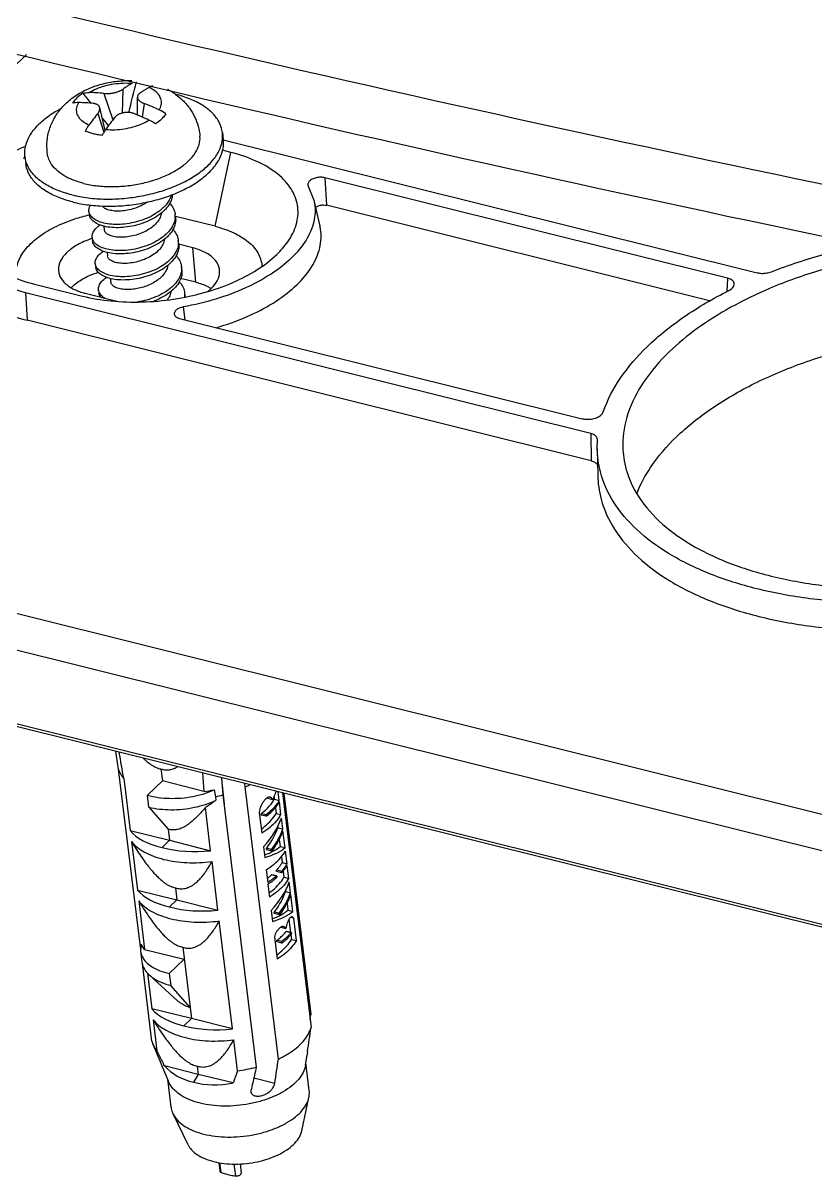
# Model space of a CAD drawing. Header units: millimetres. Extents: x 3559 to 4719, y 1270 to 1649.
# Drawn here: x 4418.55 to 4442.26, y 1278.64 to 1313.13 of the extents above; entities that cross this region are included whole.
import ezdxf

# ---------------------------------------------------------------- set-up
doc = ezdxf.new("R2010")
doc.units = ezdxf.units.MM
doc.layers.get('0').update_dxf_attribs({"linetype": 'CONTINUOUS'})

# ---------------------------------------------------------------- blocks, each defined once
blk = doc.blocks.new('*U86')
at = {"color": 7, "linetype": 'Continuous'}
for p, q in [((-34.067, 34.432), (-18.65, 49.345)), ((-15.933, 47.979), (-15.611, 47.049)), ((-15.265, 48.122), (-15.286, 47.286)), ((-14.738, 47.215), (-14.747, 47.849)), ((-14.514, 47.625), (-14.577, 47.147)), ((-16.14, 47.275), (-15.927, 46.609)), ((-15.882, 46.677), (-16.075, 47.477)), ((-13.741, 47.259), (-13.81, 47.177)), ((-13.741, 47.259), (-13.805, 47.172)), ((-11.755, 46.601), (-11.725, 46.35)), ((-11.725, 46.35), (7.064, 41.666)), ((-12.013, 43.3), (-11.454, 45.899)), ((-11.454, 45.899), (-11.758, 45.975)), ((-18.704, 45.753), (-18.673, 45.502)), ((-8.747, 44.75), (-8.733, 44.714)), ((-8.733, 44.714), (-8.533, 44.216)), ((6.018, 41.477), (-8.149, 45.009)), ((-8.149, 45.009), (-8.087, 44.04)), ((-8.533, 44.217), (-8.326, 43.311)), ((5.434, 40.669), (-8.087, 44.04)), ((-16.453, 43.821), (-16.439, 43.706)), ((-13.405, 43.61), (-13.419, 43.725)), ((-12.013, 43.3), (-13.41, 43.649)), ((-15.927, 43.308), (-15.911, 43.179)), ((-16.341, 42.901), (-16.327, 42.786)), ((-13.293, 42.689), (-13.307, 42.804)), ((-12.797, 42.542), (-13.298, 42.667)), ((-15.815, 42.386), (-15.799, 42.259)), ((-12.692, 41.334), (-12.797, 42.542)), ((-16.229, 41.981), (-16.215, 41.866)), ((-13.18, 41.769), (-13.194, 41.884)), ((-15.702, 41.464), (-15.687, 41.338)), ((-12.692, 41.334), (-13.225, 41.466)), ((6.018, 41.477), (5.99, 40.997)), ((-18.372, 41.267), (-16.679, 40.845)), ((-16.116, 41.06), (-16.102, 40.945)), ((1.208, 36.002), (-18.687, 40.962)), ((-18.687, 40.962), (-18.625, 39.993)), ((-16.58, 40.943), (-15.474, 40.667)), ((-13.068, 40.849), (-13.082, 40.964)), ((-13.064, 40.01), (-13.125, 40.466)), ((1.223, 35.044), (-18.625, 39.993)), ((-13.265, 40.06), (0.901, 36.528)), ((1.208, 36.002), (1.223, 35.044)), ((1.435, 35.468), (1.443, 35.782)), ((1.443, 35.782), (1.443, 35.795)), ((1.435, 35.471), (1.451, 34.541)), ((35.284, 16.13), (-33.29, 33.226)), ((-34.335, 32.215), (34.239, 15.119)), ((-33.799, 29.486), (34.531, 12.45)), ((34.614, 12.322), (-33.716, 29.357)), ((-15.481, 24.661), (-15.505, 24.817)), ((-15.407, 24.197), (-15.481, 24.661)), ((-14.632, 17.845), (-15.407, 24.197)), ((-13.92, 24.198), (-13.869, 23.779)), ((-12.457, 24.057), (-12.41, 23.408)), ((-15.228, 23.862), (-15.004, 22.027)), ((-13.869, 23.779), (-14.391, 23.274)), ((-12.41, 23.408), (-13.869, 23.779)), ((-11.788, 23.89), (-11.737, 23.282)), ((-11.765, 23.615), (-11.731, 23.282)), ((-10.954, 23.564), (-10.965, 23.685)), ((-9.785, 13.984), (-10.954, 23.564)), ((-14.34, 22.856), (-14.391, 23.274)), ((-12.047, 23.462), (-11.998, 23.221)), ((-11.998, 23.221), (-11.982, 23.095)), ((-11.737, 23.282), (-10.567, 13.702)), ((-11.731, 23.282), (-11.698, 22.969)), ((-9.981, 23.112), (-10.151, 23.154)), ((-9.939, 23.215), (-9.929, 23.135)), ((-9.929, 23.135), (-9.755, 23.092)), ((-9.755, 23.092), (-9.792, 23.392)), ((-9.644, 23.356), (-8.636, 15.096)), ((-8.634, 15.572), (-9.582, 23.34)), ((-14.34, 22.856), (-13.661, 22.075)), ((-12.169, 21.32), (-12.354, 22.841)), ((-9.893, 22.836), (-9.868, 22.636)), ((-9.694, 22.592), (-9.748, 23.036)), ((-10.45, 22.568), (-10.373, 21.935)), ((-10.215, 22.534), (-10.386, 22.576)), ((-10.379, 22.636), (-10.209, 22.593)), ((-9.868, 22.636), (-9.694, 22.592)), ((-9.632, 22.086), (-9.678, 22.465)), ((-15.004, 22.027), (-13.614, 21.688)), ((-13.661, 22.075), (-13.614, 21.688)), ((-9.811, 22.167), (-9.806, 22.129)), ((-9.806, 22.129), (-9.632, 22.086)), ((-9.552, 21.429), (-9.624, 22.018)), ((-14.957, 21.645), (-14.748, 19.935)), ((-13.875, 21.435), (-13.614, 21.688)), ((-13.614, 21.688), (-12.169, 21.32)), ((-9.756, 21.718), (-9.726, 21.472)), ((-10.315, 21.46), (-10.268, 21.077)), ((-10.022, 21.309), (-10.192, 21.352)), ((-10.191, 21.414), (-10.021, 21.371)), ((-9.726, 21.472), (-9.552, 21.429)), ((-9.681, 21.106), (-9.657, 20.902)), ((-9.482, 20.859), (-9.537, 21.305)), ((-11.913, 19.228), (-12.122, 20.938)), ((-9.657, 20.902), (-9.482, 20.859)), ((-9.419, 20.343), (-9.476, 20.803)), ((-10.216, 20.648), (-10.162, 20.202)), ((-9.858, 20.424), (-10.028, 20.466)), ((-9.857, 20.431), (-10.015, 20.47)), ((-9.674, 20.546), (-9.843, 20.588)), ((-9.84, 20.648), (-9.67, 20.606)), ((-9.62, 20.601), (-9.594, 20.386)), ((-9.594, 20.386), (-9.419, 20.343)), ((-14.748, 19.935), (-13.358, 19.596)), ((-13.409, 20.015), (-13.358, 19.596)), ((-10.155, 20.146), (-10.099, 19.685)), ((-9.537, 19.924), (-9.533, 19.886)), ((-9.533, 19.886), (-9.358, 19.843)), ((-9.358, 19.843), (-9.405, 20.222)), ((-14.702, 19.553), (-14.493, 17.843)), ((-13.619, 19.343), (-13.358, 19.596)), ((-13.358, 19.596), (-11.913, 19.228)), ((-9.278, 19.186), (-9.35, 19.775)), ((-10.041, 19.216), (-9.995, 18.834)), ((-9.918, 19.17), (-9.748, 19.128)), ((-9.748, 19.066), (-9.918, 19.108)), ((-9.482, 19.475), (-9.452, 19.229)), ((-9.452, 19.229), (-9.278, 19.186)), ((-11.403, 15.045), (-11.867, 18.847)), ((-9.413, 18.904), (-9.356, 18.443)), ((-9.248, 18.941), (-9.358, 18.968)), ((-9.152, 18.156), (-9.248, 18.941)), ((-9.928, 18.29), (-9.832, 17.499)), ((-9.694, 18.63), (-9.524, 18.588)), ((-9.344, 18.432), (-9.514, 18.475)), ((-9.342, 18.439), (-9.505, 18.48)), ((-9.347, 18.366), (-9.327, 18.2)), ((-14.618, 18.032), (-14.636, 17.79)), ((-13.154, 17.923), (-12.848, 15.413)), ((-9.663, 18.071), (-9.833, 18.114)), ((-9.827, 18.173), (-9.656, 18.131)), ((-9.327, 18.2), (-9.152, 18.156)), ((-14.636, 17.79), (-14.59, 17.411)), ((-14.493, 17.843), (-13.103, 17.505)), ((-13.103, 17.505), (-13.625, 16.999)), ((-14.238, 14.617), (-14.571, 17.347)), ((-14.391, 17.009), (-14.238, 15.752)), ((-13.469, 16.154), (-14.337, 16.955)), ((-13.625, 16.999), (-13.574, 16.581)), ((-12.895, 15.801), (-13.574, 16.581)), ((-12.848, 15.413), (-14.238, 15.752)), ((-14.191, 15.37), (-14.058, 14.282)), ((-13.109, 15.16), (-12.848, 15.413)), ((-11.403, 15.045), (-12.848, 15.413)), ((-14.238, 14.617), (-14.205, 14.525)), ((-11.223, 13.576), (-11.356, 14.663)), ((-13.938, 13.887), (-14.205, 14.525)), ((-13.836, 13.645), (-13.938, 13.887)), ((-8.834, 13.769), (-8.777, 14.14)), ((-8.698, 12.881), (-8.818, 13.87)), ((-12.608, 13.447), (-13.789, 13.744)), ((-13.643, 13.182), (-13.773, 13.493)), ((-12.608, 13.447), (-12.773, 13.17)), ((-12.643, 13.74), (-12.608, 13.447)), ((-11.383, 13.144), (-12.608, 13.447)), ((-13.562, 12.288), (-13.682, 13.277)), ((-10.648, 13.327), (-9.909, 13.143)), ((-8.962, 11.458), (-8.709, 12.638)), ((-12.963, 10.969), (-13.492, 12.054)), ((-11.882, 10.346), (-11.846, 10.05)), ((-11.803, 10.002), (-11.844, 10.339)), ((-11.287, 9.874), (-11.338, 10.292)), ((-11.132, 10.3), (-11.092, 9.973))]:
    blk.add_line(p, q, dxfattribs=at)
for centre, radius, start, end in [((-141.743, 79.85), 130.803, 345.5945, 346.0789), ((-15.305, 45.453), 2.931, 118.097, 119.0338), ((103.11, 139.387), 150.663, 217.34779, 217.51706), ((-16.457, 43.329), 4.679, 83.5671, 89.8752), ((-14.779, 46.002), 2.38, 56.592, 62.6301), ((-14.726, 46.084), 2.283, 54.5535, 56.5588), ((-14.458, 43.706), 4.37, 76.0011, 76.2262), ((-16.823, 42.975), 4.679, 83.5671, 89.8752), ((-16.995, 41.151), 6.933, 64.176, 69.0306), ((-10.888, 43.006), 6.769, 140.8991, 145.3063), ((8.312, 66.074), 30.823, 217.9682, 218.6172), ((-10.295, 42.858), 6.769, 140.8991, 145.3063), ((-17.361, 40.797), 6.933, 64.176, 69.0306), ((-14.89, 45.502), 2.1, 56.8236, 64.1584), ((-52.692, 79.751), 50.723, 319.8898, 320.0446), ((-15.256, 45.148), 2.1, 56.8236, 64.1584), ((-15.878, 39.898), 6.471, 115.906, 116.5495), ((-15.838, 39.817), 6.561, 115.7571, 115.9071), ((-15.03, 37.644), 6.222, 102.9458, 103.081), ((-14.045, 43.65), 0.631, 352.9437, 356.2922), ((-14.04, 43.65), 0.625, 356.2726, 6.8518), ((-15.338, 39.808), 3.225, 107.9516, 108.3841), ((-16.044, 42.936), 0.299, 186.7638, 198.8968), ((-14.835, 44.212), 1.62, 309.2142, 310.0698), ((-13.915, 42.729), 0.613, 358.5102, 7.0077), ((-13.912, 42.73), 0.61, 356.438, 358.4839), ((-14.17, 41.957), 1.013, 323.8554, 328.4608), ((-14.055, 41.781), 0.895, 328.4337, 334.8265), ((-13.931, 40.739), 0.899, 41.7576, 42.9756), ((-15.989, 43.315), 2.445, 254.6261, 256.0081), ((-15.763, 41.123), 0.361, 208.1131, 214.0373), ((-13.701, 40.89), 0.623, 356.2332, 6.8267), ((-13.72, 40.89), 0.642, 353.7314, 356.2803), ((-13.671, 40.776), 0.607, 4.609, 6.882), ((-12.521, 26.86), 3.65, 295.4248, 298.0974), ((-12.983, 28.528), 5.151, 276.3823, 280.4752), ((-13.022, 28.205), 5.088, 281.6118, 284.6317), ((-10.979, 23.715), 1.199, 328.7786, 331.1024), ((-10.9, 23.761), 1.327, 327.8939, 329.6956), ((-11.721, 24.478), 2.464, 308.0593, 308.786), ((-10.871, 23.281), 1.363, 325.7298, 329.6702), ((-10.664, 21.551), 1.37, 325.4197, 329.6631), ((-11.365, 22.19), 2.321, 309.7396, 310.4702), ((-9.896, 20.408), 0.0601, 332.9823, 349.3322), ((-10.975, 21.738), 1.769, 317.8421, 319.0669), ((-10.593, 21.029), 1.36, 325.9175, 329.6732), ((-11.764, 22.69), 3.01, 302.3181, 302.7939), ((-10.651, 19.508), 1.693, 319.2981, 320.5444), ((-9.4, 18.415), 0.0738, 340.4303, 353.6535), ((-11.162, 19.994), 2.443, 308.2605, 308.9756), ((-48.171, 23.753), 40.374, 348.0505, 348.3101), ((-169.65, 38.47), 162.702, 351.44084, 351.74024), ((-11.989, 15.356), 1.774, 231.8575, 232.1806), ((-176.711, 38.232), 168.677, 351.44615, 351.73493), ((-11.872, 18.707), 5.172, 277.2041, 284.6097)]:
    blk.add_arc(centre, radius, start, end, dxfattribs=at)
for centre, major_axis, ratio, start_param, end_param in [((-12.468, 23.554), (2.216, 2.194), 0.748499, -1.084923, -0.9754), ((-12.346, 22.548), (2.631, 1.28), 0.719269, -1.091337, -0.631148), ((-12.386, 22.876), (2.82, 0.415), 0.525082, -2.830463, -2.202414), ((-12.299, 22.168), (2.444, 1.196), 0.719766, -0.959425, -0.615149), ((-12.299, 22.168), (2.629, 1.286), 0.719766, -0.952637, -0.632866), ((-12.291, 22.1), (2.629, 1.286), 0.719766, -0.944306, -0.632866), ((-12.386, 22.876), (2.838, 0.272), 0.550658, -2.175164, -1.547115), ((-12.259, 21.839), (2.677, -0.087), 0.338272, 5.558889, 5.964888), ((-12.259, 21.839), (2.879, -0.094), 0.338272, -0.796203, -0.336014), ((-12.13, 20.784), (2.82, 0.415), 0.525082, -2.830463, -2.202414), ((-12.072, 20.304), (2.631, 1.28), 0.719269, -1.091337, -0.631148), ((-12.026, 19.925), (2.444, 1.196), 0.719766, -0.959425, -0.615149), ((-12.026, 19.925), (2.629, 1.286), 0.719766, -0.952637, -0.632866), ((-12.017, 19.857), (2.629, 1.286), 0.719766, -0.944306, -0.632866), ((-12.13, 20.784), (2.838, 0.272), 0.550658, -2.175164, -1.547115), ((-11.985, 19.595), (2.677, -0.087), 0.338272, 5.558889, 5.964888), ((-11.985, 19.595), (2.879, -0.094), 0.338272, -0.796203, -0.336014), ((-11.62, 16.601), (2.82, 0.415), 0.525082, -2.830463, -2.202414), ((-11.62, 16.601), (2.838, 0.272), 0.550658, -2.175164, -1.547115), ((-11.329, 15.551), (2.628, 1.577), 0.71158, -3.011296, -2.504508), ((-11.361, 15.559), (2.646, 1.478), 0.753377, -2.483326, -1.976537)]:
    blk.add_ellipse(centre, major_axis=major_axis, ratio=ratio, start_param=start_param, end_param=end_param, dxfattribs=at)
for points, start_tangent, end_tangent in [([(33.803, 40.012), (11.432, 44.347), (-12.659, 49.635), (-36.633, 55.578), (-60.826, 62.314), (-84.157, 69.573)], (-0.983867, 0.178903), (-0.950152, 0.311788)), ([(-82.731, 67.45), (-59.914, 60.342), (-36.466, 53.787), (-12.424, 47.793), (12.175, 42.369), (35.888, 37.777)], (0.950152, -0.311788), (0.984013, -0.178095)), ([(-16.685, 48.038), (-16.253, 48.228), (-15.761, 48.362), (-15.265, 48.424), (-14.939, 48.428)], (0.882143, 0.470981), (0.99936, -0.035763)), ([(-16.447, 48.008), (-16.19, 48.141), (-15.895, 48.245), (-15.576, 48.313), (-15.248, 48.344), (-14.927, 48.335)], (0.847228, 0.531229), (0.995749, -0.092113)), ([(-14.927, 48.335), (-15.022, 48.281), (-15.11, 48.228), (-15.19, 48.174), (-15.265, 48.122)], (-0.880499, -0.474048), (-0.811105, -0.5849)), ([(-17.905, 45.815), (-17.93, 46.207), (-17.871, 46.609), (-17.726, 47.002), (-17.488, 47.38), (-17.151, 47.726), (-16.727, 48.015)], (-0.165186, 0.986262), (0.874325, 0.485341)), ([(-16.662, 47.988), (-16.875, 47.818), (-17.028, 47.634)], (-0.83216, -0.554536), (-0.538944, -0.842341)), ([(-16.662, 47.988), (-16.562, 48.002), (-16.447, 48.008)], (0.980685, 0.195593), (1, -0.000899)), ([(-15.933, 47.979), (-15.891, 47.975), (-15.847, 47.973), (-15.801, 47.974), (-15.753, 47.976), (-15.702, 47.981), (-15.649, 47.987), (-15.595, 47.997), (-15.543, 48.008), (-15.492, 48.021), (-15.444, 48.036), (-15.4, 48.052), (-15.36, 48.069), (-15.325, 48.086), (-15.293, 48.103), (-15.265, 48.122)], (0.993838, -0.110843), (0.811105, 0.5849)), ([(-14.672, 47.975), (-14.696, 47.955), (-14.716, 47.934), (-14.731, 47.912), (-14.741, 47.888), (-14.746, 47.862), (-14.747, 47.849)], (-0.811105, -0.5849), (0.013177, -0.999913)), ([(-14.335, 48.187), (-14.43, 48.134), (-14.517, 48.08), (-14.598, 48.027), (-14.672, 47.975)], (-0.880499, -0.474048), (-0.811105, -0.5849)), ([(-14.209, 48.239), (-14.26, 48.222), (-14.335, 48.187)], (-0.961687, -0.274151), (-0.880499, -0.474048)), ([(-13.975, 47.392), (-13.907, 47.572), (-13.911, 47.75), (-13.987, 47.917), (-14.13, 48.065), (-14.335, 48.187)], (0.498334, 0.866985), (-0.908294, 0.418332)), ([(-13.403, 47.944), (-13.162, 47.745), (-12.917, 47.467), (-12.732, 47.158), (-12.607, 46.823), (-12.546, 46.469)], (0.814633, -0.579977), (0.076874, -0.997041)), ([(-11.755, 46.601), (-11.763, 46.653), (-11.882, 46.986), (-12.115, 47.292), (-12.454, 47.559), (-12.888, 47.78), (-13.401, 47.946)], (-0.120042, 0.992769), (-0.9703, 0.241905)), ([(-16.813, 47.654), (-16.928, 47.649), (-17.028, 47.634)], (-1, 0.000899), (-0.980685, -0.195593)), ([(-16.453, 46.859), (-16.657, 46.981), (-16.801, 47.129), (-16.876, 47.296), (-16.88, 47.474), (-16.813, 47.654)], (-0.908294, 0.418332), (0.498334, 0.866985)), ([(-16.075, 47.477), (-16.079, 47.489), (-16.091, 47.517), (-16.109, 47.542), (-16.133, 47.564), (-16.16, 47.583), (-16.19, 47.598), (-16.223, 47.61), (-16.259, 47.619), (-16.299, 47.625)], (-0.234475, 0.972122), (-0.993838, 0.110843)), ([(-14.747, 47.849), (-14.746, 47.835), (-14.739, 47.808), (-14.727, 47.78), (-14.709, 47.753), (-14.685, 47.727), (-14.657, 47.703), (-14.626, 47.681), (-14.592, 47.661), (-14.555, 47.642), (-14.514, 47.625)], (0.013177, -0.999913), (0.934015, -0.357233)), ([(-18.704, 45.752), (-18.697, 46.049), (-18.58, 46.403), (-18.348, 46.749), (-18.011, 47.075), (-17.579, 47.371), (-17.422, 47.458)], (-0.120042, 0.992769), (0.884579, 0.466391)), ([(-16.14, 47.275), (-16.118, 47.306), (-16.099, 47.337), (-16.086, 47.367), (-16.076, 47.398), (-16.071, 47.429), (-16.072, 47.46), (-16.075, 47.477)], (0.631591, 0.775301), (-0.234475, 0.972122)), ([(-14.88, 47.271), (-14.923, 47.286), (-14.968, 47.297), (-15.015, 47.305), (-15.064, 47.309), (-15.116, 47.311), (-15.169, 47.308), (-15.223, 47.3), (-15.275, 47.289), (-15.326, 47.274), (-15.374, 47.255), (-15.417, 47.233), (-15.456, 47.21), (-15.49, 47.185), (-15.521, 47.157), (-15.548, 47.127)], (-0.934015, 0.357233), (-0.631591, -0.775301)), ([(-13.805, 47.172), (-13.894, 47.075), (-14.107, 46.906)], (-0.633152, -0.774028), (-0.83216, -0.554536)), ([(-16.582, 46.648), (-16.522, 46.752), (-16.453, 46.859)], (0.478286, 0.878204), (0.570235, 0.821481)), ([(-15.861, 46.711), (-15.93, 46.605), (-15.99, 46.501)], (-0.570235, -0.821481), (-0.478286, -0.878204)), ([(-15.861, 46.711), (-15.54, 46.702), (-15.212, 46.732), (-14.892, 46.801), (-14.597, 46.905), (-14.341, 47.038)], (0.995749, -0.092113), (0.847228, 0.531229)), ([(-17.058, 44.408), (-16.483, 44.302), (-15.865, 44.26), (-15.225, 44.284), (-14.585, 44.372), (-13.967, 44.521), (-13.393, 44.727), (-12.88, 44.982), (-12.448, 45.278), (-12.111, 45.604), (-11.879, 45.95), (-11.762, 46.304), (-11.755, 46.601)], (0.9703, -0.241905), (-0.120042, 0.992769)), ([(-17.028, 44.157), (-16.452, 44.051), (-15.834, 44.009), (-15.194, 44.033), (-14.554, 44.121), (-13.937, 44.27), (-13.362, 44.476), (-12.85, 44.731), (-12.418, 45.027), (-12.08, 45.353), (-11.849, 45.699), (-11.732, 46.053), (-11.725, 46.35)], (0.9703, -0.241905), (-0.120042, 0.992769)), ([(-16.64, 44.812), (-16.167, 44.727), (-15.658, 44.698), (-15.133, 44.725), (-14.611, 44.809), (-14.113, 44.945), (-13.658, 45.128), (-13.263, 45.352), (-12.944, 45.607), (-12.713, 45.884), (-12.578, 46.172), (-12.545, 46.461), (-12.546, 46.469)], (0.9703, -0.241905), (-0.077567, 0.996987)), ([(-16.304, 46.557), (-16.449, 46.598), (-16.582, 46.648)], (-0.9703, 0.241905), (-0.920842, 0.389936)), ([(-15.99, 46.501), (-16.151, 46.524), (-16.304, 46.557)], (-0.993573, 0.11319), (-0.9703, 0.241905)), ([(-21.333, 43.284), (-21.332, 43.397), (-21.178, 44.039), (-20.786, 44.67), (-20.176, 45.262), (-19.374, 45.79), (-18.682, 46.123)], (-0.020129, 0.999797), (0.92165, 0.388022)), ([(-9.456, 42.755), (-9.362, 42.9), (-9.121, 43.511), (-9.127, 44.115), (-9.379, 44.681), (-9.869, 45.186), (-10.574, 45.599), (-11.454, 45.899)], (0.572592, 0.819841), (-0.9703, 0.241905)), ([(-18.644, 45.512), (-18.696, 45.7), (-18.704, 45.752)], (-0.354214, 0.935164), (-0.120042, 0.992769)), ([(-17.028, 44.157), (-17.541, 44.323), (-17.974, 44.543), (-18.313, 44.81), (-18.546, 45.116), (-18.665, 45.449), (-18.673, 45.501)], (-0.9703, 0.241905), (-0.120042, 0.992769)), ([(-17.058, 44.408), (-17.572, 44.574), (-18.005, 44.794), (-18.344, 45.061), (-18.577, 45.367), (-18.644, 45.512)], (-0.9703, 0.241905), (-0.354214, 0.935164)), ([(-16.64, 44.812), (-17.059, 44.949), (-17.408, 45.134), (-17.672, 45.359), (-17.843, 45.615), (-17.905, 45.815)], (-0.9703, 0.241905), (-0.16678, 0.985994)), ([(-8.149, 45.009), (-8.298, 45.026), (-8.455, 45.008), (-8.596, 44.958), (-8.699, 44.884), (-8.748, 44.799), (-8.747, 44.75)], (-0.9703, 0.241905), (0.205033, -0.978755)), ([(-13.548, 44.407), (-13.626, 44.218), (-13.777, 44.013), (-13.905, 43.893)], (-0.251382, -0.967888), (-0.765151, -0.643851)), ([(-13.514, 44.418), (-13.528, 44.317), (-13.612, 44.103), (-13.763, 43.898), (-13.841, 43.821)], (-0.061586, -0.998102), (-0.736409, -0.676537)), ([(-16.453, 43.821), (-16.441, 43.948), (-16.394, 44.051)], (-0.115961, 0.993254), (0.537988, 0.842952)), ([(-13.905, 43.893), (-13.99, 43.826), (-14.251, 43.663), (-14.55, 43.532), (-14.871, 43.437), (-15.198, 43.381), (-15.514, 43.366), (-15.804, 43.39), (-16.054, 43.451), (-16.251, 43.544), (-16.385, 43.663)], (-0.765151, -0.643851), (-0.608468, 0.793579)), ([(-15.552, 43.839), (-15.743, 43.872), (-15.893, 43.932), (-15.988, 44.014), (-15.992, 44.019)], (-0.996436, 0.084348), (-0.560874, 0.827901)), ([(-14.386, 44.16), (-14.404, 44.147), (-14.617, 44.024), (-14.851, 43.93), (-15.094, 43.867), (-15.332, 43.837), (-15.552, 43.839)], (-0.813105, -0.582117), (-0.996436, 0.084348)), ([(-13.606, 44.109), (-13.512, 43.985), (-13.43, 43.785), (-13.419, 43.725)], (0.677287, -0.735719), (0.119821, -0.992795)), ([(-8.533, 44.216), (-8.511, 44.102), (-8.539, 43.458), (-8.814, 42.811), (-9.323, 42.189), (-10.044, 41.621), (-10.945, 41.13), (-11.987, 40.739), (-13.125, 40.466)], (0.224036, -0.974581), (-0.984264, -0.176706)), ([(-8.478, 43.969), (-8.426, 44.001), (-8.319, 44.039), (-8.2, 44.053), (-8.087, 44.04)], (0.788266, 0.615334), (0.9703, -0.241905)), ([(-19.001, 41.474), (-19.012, 41.554), (-18.955, 42.013), (-18.7, 42.469), (-18.264, 42.894), (-17.67, 43.265), (-16.951, 43.561), (-16.438, 43.704)], (-0.179025, 0.983845), (0.974051, 0.226329)), ([(-16.419, 43.715), (-16.45, 43.8), (-16.453, 43.821)], (-0.469231, 0.883075), (-0.115961, 0.993254)), ([(-13.841, 43.821), (-13.975, 43.711), (-14.237, 43.548), (-14.536, 43.417), (-14.857, 43.322), (-15.184, 43.266), (-15.5, 43.251), (-15.79, 43.275), (-16.04, 43.336), (-16.237, 43.429), (-16.371, 43.548), (-16.436, 43.685), (-16.439, 43.706)], (-0.736409, -0.676537), (-0.115961, 0.993254)), ([(-16.385, 43.663), (-16.419, 43.715)], (-0.608468, 0.793579), (-0.469231, 0.883075)), ([(-13.904, 43.767), (-13.916, 43.705), (-13.99, 43.533), (-14.116, 43.373), (-14.289, 43.228), (-14.497, 43.107), (-14.729, 43.013), (-14.975, 42.948), (-15.218, 42.917), (-15.439, 42.919)], (-0.131707, -0.991289), (-0.996436, 0.084348)), ([(-13.42, 43.573), (-13.483, 43.358), (-13.615, 43.15), (-13.792, 42.972)], (-0.122855, -0.992425), (-0.765235, -0.643751)), ([(-13.405, 43.61), (-13.405, 43.458), (-13.469, 43.243), (-13.601, 43.035), (-13.725, 42.904)], (0.119821, -0.992795), (-0.734439, -0.678674)), ([(-18.687, 40.962), (-19.611, 41.27), (-20.365, 41.688), (-20.917, 42.198), (-21.242, 42.773), (-21.333, 43.284)], (-0.9703, 0.241905), (-0.020129, 0.999797)), ([(-16.341, 42.901), (-16.339, 42.985), (-16.278, 43.135), (-16.147, 43.279), (-16.057, 43.347)], (-0.118845, 0.992913), (0.830955, 0.55634)), ([(-15.439, 42.919), (-15.631, 42.951), (-15.781, 43.012), (-15.876, 43.093), (-15.911, 43.179)], (-0.996436, 0.084348), (-0.12737, 0.991855)), ([(-13.498, 43.193), (-13.436, 43.119), (-13.334, 42.923), (-13.307, 42.804)], (0.68233, -0.731045), (0.121703, -0.992567)), ([(-12.013, 43.3), (-11.356, 43.072), (-10.844, 42.753), (-10.508, 42.365), (-10.365, 41.931), (-10.362, 41.901)], (0.9703, -0.241905), (0.066127, -0.997811)), ([(-11.978, 39.732), (-11.839, 39.773), (-10.779, 40.171), (-9.862, 40.67), (-9.129, 41.249), (-8.611, 41.881), (-8.331, 42.539), (-8.303, 43.194), (-8.326, 43.31)], (0.960804, 0.277229), (-0.224036, 0.974581)), ([(-16.355, 42.868), (-16.635, 42.76), (-17.057, 42.518), (-17.356, 42.232), (-17.508, 41.923), (-17.514, 41.675)], (-0.948962, -0.315391), (0.175739, -0.984437)), ([(-16.679, 40.845), (-15.671, 40.673), (-14.583, 40.637), (-13.471, 40.738), (-12.395, 40.969), (-11.394, 41.321), (-10.527, 41.777), (-9.839, 42.312), (-9.456, 42.755)], (0.9703, -0.241905), (0.572592, 0.819841)), ([(-13.725, 42.904), (-13.797, 42.842), (-14.046, 42.672), (-14.336, 42.531), (-14.652, 42.425), (-14.978, 42.358), (-15.299, 42.331), (-15.599, 42.344), (-15.861, 42.395), (-16.075, 42.479), (-16.228, 42.591), (-16.312, 42.724), (-16.326, 42.786)], (-0.734439, -0.678674), (-0.118845, 0.992913)), ([(-16.309, 42.798), (-16.326, 42.839)], (-0.459989, 0.887925), (-0.325165, 0.945657)), ([(-13.811, 42.957), (-14.06, 42.787), (-14.35, 42.646), (-14.666, 42.54), (-14.992, 42.473), (-15.313, 42.446), (-15.613, 42.459), (-15.875, 42.51), (-16.089, 42.594), (-16.242, 42.706), (-16.309, 42.798)], (-0.774763, -0.632252), (-0.459989, 0.887925)), ([(-13.293, 42.689), (-13.289, 42.599), (-13.331, 42.384), (-13.444, 42.173), (-13.623, 41.975), (-13.858, 41.797), (-14.137, 41.647), (-14.447, 41.531), (-14.772, 41.453), (-15.097, 41.414), (-15.404, 41.416), (-15.678, 41.456), (-15.907, 41.532), (-16.078, 41.637), (-16.183, 41.764), (-16.214, 41.866)], (0.121703, -0.992567), (-0.126773, 0.991932)), ([(-13.792, 42.84), (-13.802, 42.792), (-13.871, 42.623), (-13.995, 42.462), (-14.168, 42.314), (-14.38, 42.189), (-14.611, 42.094), (-14.858, 42.029), (-15.104, 41.997), (-15.327, 41.998)], (-0.143539, -0.989645), (-0.996436, 0.084348)), ([(-13.304, 42.692), (-13.345, 42.499), (-13.458, 42.288), (-13.637, 42.09), (-13.68, 42.052)], (-0.062057, -0.998073), (-0.764682, -0.644408)), ([(7.563, 41.703), (9.471, 42.325), (10.926, 42.664)], (0.932971, 0.35995), (0.981255, 0.192714)), ([(-21.317, 42.355), (-21.228, 41.848), (-20.9, 41.26), (-20.339, 40.737), (-19.568, 40.308), (-18.625, 39.993)], (0.020033, -0.999799), (0.9703, -0.241905)), ([(-16.228, 41.981), (-16.231, 42.022), (-16.191, 42.172), (-16.079, 42.319), (-15.941, 42.429)], (-0.126773, 0.991932), (0.833084, 0.553147)), ([(-15.327, 41.998), (-15.516, 42.03), (-15.663, 42.088), (-15.76, 42.168), (-15.799, 42.259)], (-0.996436, 0.084348), (-0.123784, 0.992309)), ([(-13.388, 42.275), (-13.366, 42.251), (-13.243, 42.06), (-13.195, 41.884)], (0.684524, -0.728991), (0.122484, -0.99247)), ([(-11.854, 41.738), (-11.876, 41.869), (-12.043, 42.149), (-12.359, 42.381), (-12.797, 42.542)], (-0.056569, 0.998399), (-0.9703, 0.241905)), ([(12.214, 42.386), (11.251, 42.228), (9.306, 41.758), (7.496, 41.109)], (-0.990433, -0.137993), (-0.920459, -0.39084)), ([(-20.086, 42.086), (-19.957, 41.98), (-19.252, 41.567), (-18.372, 41.267)], (0.754141, -0.656712), (0.9703, -0.241905)), ([(-16.197, 41.879), (-16.228, 41.981)], (-0.449288, 0.893387), (-0.126773, 0.991932)), ([(-13.68, 42.052), (-13.872, 41.912), (-14.151, 41.762), (-14.461, 41.646), (-14.786, 41.568), (-15.111, 41.529), (-15.418, 41.531), (-15.693, 41.571), (-15.921, 41.647), (-16.092, 41.752), (-16.197, 41.879)], (-0.764682, -0.644408), (-0.449288, 0.893387)), ([(-13.679, 41.928), (-13.693, 41.858), (-13.753, 41.712)], (-0.129037, -0.99164), (-0.492222, -0.87047)), ([(-13.195, 41.884), (-13.192, 41.854), (-13.191, 41.77)], (0.122484, -0.99247), (-0.064437, -0.997922)), ([(-17.514, 41.675), (-17.5, 41.616), (-17.333, 41.336), (-17.017, 41.104), (-16.637, 40.957)], (0.175739, -0.984437), (0.964183, -0.265238)), ([(-17.068, 41.143), (-16.868, 41.319), (-16.465, 41.553), (-16.114, 41.685)], (0.683196, 0.730235), (0.955922, 0.293622)), ([(-16.116, 41.06), (-16.097, 41.209), (-16.006, 41.357), (-15.846, 41.497), (-15.831, 41.507)], (-0.121099, 0.99264), (0.831729, 0.555182)), ([(-13.753, 41.712), (-13.857, 41.569), (-14.001, 41.435), (-14.18, 41.315), (-14.381, 41.218), (-14.59, 41.146), (-14.807, 41.097), (-15.02, 41.075), (-15.215, 41.078)], (-0.492222, -0.87047), (-0.996436, 0.084348)), ([(-13.191, 41.77), (-13.213, 41.64), (-13.307, 41.427)], (-0.064437, -0.997922), (-0.522469, -0.852658)), ([(-13.18, 41.769), (-13.178, 41.739), (-13.199, 41.525), (-13.245, 41.4)], (0.122484, -0.99247), (-0.424208, -0.905565)), ([(-12.267, 41.006), (-12.021, 41.253), (-11.869, 41.562), (-11.854, 41.738)], (0.784976, 0.619526), (-0.056569, 0.998399)), ([(6.253, 41.26), (6.24, 41.332), (6.159, 41.419), (6.018, 41.477)], (0.041065, 0.999156), (-0.97029, 0.241946)), ([(7.064, 41.666), (7.226, 41.645), (7.399, 41.658), (7.563, 41.703)], (0.970303, -0.241894), (0.932962, 0.359974)), ([(-16.081, 40.953), (-16.116, 41.06)], (-0.470819, 0.88223), (-0.121099, 0.99264)), ([(-15.215, 41.078), (-15.404, 41.11), (-15.551, 41.168), (-15.647, 41.247), (-15.687, 41.338)], (-0.996436, 0.084348), (-0.123782, 0.992309)), ([(-13.567, 41.132), (-13.687, 41.04), (-13.955, 40.882), (-14.258, 40.755), (-14.581, 40.666), (-14.734, 40.637)], (-0.764961, -0.644077), (-0.987864, -0.155323)), ([(-13.506, 41.059), (-13.673, 40.925), (-13.941, 40.767), (-14.158, 40.672)], (-0.73734, -0.675522), (-0.93377, -0.357873)), ([(-13.567, 41.007), (-13.578, 40.946), (-13.653, 40.772), (-13.691, 40.715)], (-0.128711, -0.991682), (-0.591876, -0.806029)), ([(-13.352, 41.359), (-13.467, 41.224), (-13.567, 41.132)], (-0.58925, -0.807951), (-0.764961, -0.644077)), ([(-13.293, 41.312), (-13.453, 41.109), (-13.506, 41.059)], (-0.522469, -0.852658), (-0.73734, -0.675522)), ([(-13.26, 41.338), (-13.159, 41.196), (-13.087, 40.994), (-13.082, 40.964)], (0.665944, -0.746002), (0.119878, -0.992789)), ([(-12.692, 41.334), (-12.272, 41.179), (-12.166, 41.118)], (0.9703, -0.241905), (0.843924, -0.536463)), ([(1.648, 36.771), (2.243, 37.942), (3.199, 39.067), (4.485, 40.111), (6.06, 41.038)], (0.325326, 0.945602), (0.892898, 0.450258)), ([(7.496, 41.109), (6.141, 40.451), (4.954, 39.701), (3.964, 38.877)], (-0.920459, -0.39084), (-0.718749, -0.695269)), ([(6.06, 41.038), (6.187, 41.128), (6.25, 41.232), (6.253, 41.26)], (0.892866, 0.450323), (0.041065, 0.999156)), ([(-16.051, 40.81), (-16.102, 40.945)], (-0.548144, 0.836384), (-0.121099, 0.99264)), ([(-15.879, 40.762), (-15.937, 40.799), (-16.062, 40.921)], (-0.869496, 0.49394), (-0.559423, 0.828882)), ([(-13.125, 40.466), (-13.273, 40.421), (-13.385, 40.351), (-13.445, 40.267), (-13.449, 40.2)], (-0.984264, -0.176706), (0.199998, -0.979796)), ([(-13.449, 40.2), (-13.444, 40.182), (-13.381, 40.109), (-13.265, 40.06)], (0.199998, -0.979796), (0.9703, -0.241905)), ([(4.225, 35.891), (5.453, 36.884), (6.961, 37.764), (8.695, 38.5), (10.588, 39.064), (12.603, 39.445), (14.654, 39.624), (16.666, 39.594), (18.571, 39.358), (20.306, 38.924), (21.813, 38.309), (23.043, 37.532), (23.955, 36.619), (24.046, 36.496)], (0.718749, 0.695269), (0.577741, -0.81622)), ([(3.964, 38.877), (3.067, 37.817), (2.517, 36.712), (2.333, 35.603), (2.344, 35.354)], (-0.718749, -0.695269), (0.081233, -0.996695)), ([(0.901, 36.528), (1.083, 36.507), (1.274, 36.526), (1.445, 36.582), (1.577, 36.668), (1.648, 36.771)], (0.970311, -0.241859), (0.325639, 0.945494)), ([(1.443, 35.795), (1.419, 35.874), (1.338, 35.95), (1.208, 36.002)], (-0.028634, 0.99959), (-0.970297, 0.241916)), ([(2.839, 33.915), (3.314, 34.813), (4.225, 35.891)], (0.366677, 0.930348), (0.718749, 0.695269)), ([(7.056, 30.539), (5.385, 31.073), (3.961, 31.775), (2.825, 32.625), (2.012, 33.596), (1.546, 34.659), (1.435, 35.468)], (-0.9703, 0.241905), (-0.019716, 0.999806)), ([(2.344, 35.354), (2.52, 34.531), (3.076, 33.519), (3.982, 32.612), (5.205, 31.84), (6.701, 31.231), (8.418, 30.804), (10.298, 30.572), (12.278, 30.544), (14.294, 30.719), (16.278, 31.093), (18.149, 31.648), (19.868, 32.375), (21.366, 33.247), (22.587, 34.234)], (0.081233, -0.996695), (0.718749, 0.695269)), ([(1.223, 35.044), (1.352, 34.993), (1.433, 34.917), (1.45, 34.88)], (0.970297, -0.241918), (0.30662, -0.951832)), ([(1.452, 34.539), (1.57, 33.7), (2.044, 32.634), (2.866, 31.661), (4.009, 30.81), (5.44, 30.105), (7.118, 29.57)], (0.019713, -0.999806), (0.9703, -0.241905)), ([(18.988, 31.408), (17.08, 30.786), (15.058, 30.343), (12.982, 30.093), (10.915, 30.041), (8.92, 30.191), (7.056, 30.539)], (-0.932971, -0.35995), (-0.9703, 0.241905)), ([(7.118, 29.57), (8.988, 29.221), (10.991, 29.069), (13.065, 29.118), (15.149, 29.367), (17.181, 29.808), (19.099, 30.428)], (0.9703, -0.241905), (0.933965, 0.357363)), ([(-15.228, 23.862), (-15.384, 24.786)], (-0.167823, 0.985817), (-0.166757, 0.985998)), ([(-14.536, 24.574), (-14.467, 24.509), (-14.361, 24.42), (-14.264, 24.349), (-14.172, 24.293), (-14.085, 24.25), (-14.002, 24.219), (-13.92, 24.198)], (0.716082, -0.698016), (0.982021, -0.188773)), ([(-15.228, 23.862), (-15.304, 23.97), (-15.364, 24.081), (-15.407, 24.197)], (-0.628808, 0.777561), (-0.279896, 0.96003)), ([(-13.92, 24.198), (-13.835, 24.177), (-13.751, 24.167), (-13.666, 24.167), (-13.579, 24.178), (-13.49, 24.203), (-13.396, 24.243), (-13.337, 24.275)], (0.95689, -0.290451), (0.856795, 0.515658)), ([(-14.391, 23.274), (-14.021, 23.198), (-13.622, 23.165), (-13.21, 23.176), (-12.801, 23.231), (-12.408, 23.327), (-12.047, 23.462)], (0.964372, -0.264551), (0.913236, 0.40743)), ([(-10.222, 23.15), (-10.292, 23.08), (-10.356, 22.988), (-10.408, 22.885), (-10.443, 22.775), (-10.458, 22.666), (-10.45, 22.568)], (-0.77105, -0.636775), (0.207645, -0.978204)), ([(-10.07, 23.204), (-10.105, 23.207), (-10.161, 23.19), (-10.222, 23.15)], (-0.971646, 0.23644), (-0.77105, -0.636775)), ([(-10.151, 23.154), (-10.165, 23.183)], (-0.368169, 0.929759), (-0.487048, 0.873375)), ([(-9.981, 23.112), (-10.013, 23.167), (-10.055, 23.199), (-10.07, 23.204)], (-0.369576, 0.9292), (-0.971646, 0.23644)), ([(-14.34, 22.856), (-13.967, 22.788), (-13.566, 22.764), (-13.151, 22.785), (-12.739, 22.849), (-12.345, 22.953), (-11.982, 23.095)], (0.9703, -0.241905), (0.906443, 0.422329)), ([(-12.354, 22.841), (-12.489, 22.688), (-12.614, 22.555), (-12.73, 22.442), (-12.837, 22.346), (-12.938, 22.266), (-13.031, 22.201), (-13.119, 22.15), (-13.202, 22.111), (-13.281, 22.082), (-13.358, 22.063), (-13.434, 22.053), (-13.509, 22.052), (-13.585, 22.059), (-13.661, 22.075)], (-0.65093, -0.759137), (-0.965958, 0.2587)), ([(-11.982, 23.095), (-12.107, 23.004), (-12.231, 22.919), (-12.354, 22.841)], (-0.796169, -0.605074), (-0.853136, -0.521688)), ([(-10.379, 22.636), (-10.195, 22.795), (-10.044, 22.962), (-9.953, 23.093)], (0.79188, 0.610676), (0.518188, 0.855267)), ([(-9.776, 23.056), (-9.874, 22.919), (-10.026, 22.753), (-10.209, 22.593)], (-0.531392, -0.847126), (-0.787355, -0.616499)), ([(-10.177, 22.557), (-10.019, 22.697), (-9.867, 22.864), (-9.748, 23.036)], (0.779473, 0.626436), (0.504496, 0.863414)), ([(-10.386, 22.577), (-10.392, 22.581), (-10.396, 22.592), (-10.395, 22.608), (-10.389, 22.624), (-10.379, 22.636)], (-0.959994, 0.280019), (0.79188, 0.610676)), ([(-10.388, 22.084), (-10.261, 22.181), (-10.033, 22.402), (-9.868, 22.636)], (0.813273, 0.581882), (0.483082, 0.875575)), ([(-9.744, 22.513), (-9.863, 22.36), (-10.091, 22.139), (-10.373, 21.935)], (-0.562639, -0.826703), (-0.84504, -0.534702)), ([(-10.215, 22.534), (-10.221, 22.538), (-10.226, 22.55), (-10.225, 22.565), (-10.219, 22.581)], (-0.959835, 0.280564), (0.493071, 0.869989)), ([(-10.219, 22.581), (-10.209, 22.593)], (0.493071, 0.869989), (0.787355, 0.616499)), ([(-10.202, 22.538), (-10.213, 22.534), (-10.215, 22.534)], (-0.787355, -0.616499), (-0.959835, 0.280564)), ([(-14.957, 21.645), (-14.756, 21.447), (-14.496, 21.273), (-14.183, 21.129), (-13.824, 21.017)], (0.628516, -0.777796), (0.9703, -0.241905)), ([(-14.957, 21.645), (-14.783, 21.368), (-14.621, 21.124), (-14.469, 20.911), (-14.327, 20.727), (-14.194, 20.569), (-14.071, 20.436), (-13.956, 20.326), (-13.851, 20.236), (-13.753, 20.165), (-13.662, 20.11), (-13.575, 20.067), (-13.491, 20.035), (-13.409, 20.015)], (0.521643, -0.853164), (0.982021, -0.188773)), ([(-10.216, 20.648), (-9.934, 20.852), (-9.706, 21.072), (-9.537, 21.305)], (0.845086, 0.53463), (0.504496, 0.863414)), ([(-10.192, 21.352), (-10.197, 21.355), (-10.203, 21.366), (-10.204, 21.382), (-10.2, 21.399), (-10.191, 21.414)], (-0.966465, 0.256798), (0.604052, 0.796945)), ([(-10.034, 21.338), (-10.03, 21.355)], (0.082889, 0.996559), (0.344539, 0.938772)), ([(-10.022, 21.31), (-10.027, 21.312), (-10.033, 21.322), (-10.034, 21.338)], (-0.969734, 0.244163), (0.082889, 0.996559)), ([(-10.03, 21.355), (-10.021, 21.371)], (0.344539, 0.938772), (0.599404, 0.800447)), ([(-10.017, 21.309), (-10.022, 21.31)], (-0.997586, -0.069445), (-0.969734, 0.244163)), ([(-10.007, 21.314), (-10.017, 21.309)], (-0.773658, -0.633604), (-0.997586, -0.069445)), ([(-10, 21.321), (-10.002, 21.319), (-10.007, 21.314)], (-0.593649, -0.804724), (-0.773658, -0.633604)), ([(-13.824, 21.017), (-13.428, 20.94), (-13.006, 20.901), (-12.567, 20.901), (-12.122, 20.938)], (0.9703, -0.241905), (0.992004, 0.126206)), ([(-13.409, 20.015), (-13.324, 19.994), (-13.24, 19.983), (-13.155, 19.983), (-13.069, 19.995), (-12.979, 20.02), (-12.886, 20.059), (-12.788, 20.117), (-12.686, 20.194), (-12.581, 20.292), (-12.472, 20.413), (-12.359, 20.56), (-12.243, 20.734), (-12.122, 20.938)], (0.95689, -0.290451), (0.489339, 0.872094)), ([(-9.84, 20.648), (-9.77, 20.731), (-9.709, 20.816), (-9.657, 20.902)], (0.667239, 0.744844), (0.483082, 0.875575)), ([(-9.537, 20.773), (-9.599, 20.689), (-9.67, 20.606)], (-0.567013, -0.823709), (-0.671126, -0.741343)), ([(-9.638, 20.579), (-9.593, 20.633), (-9.53, 20.718), (-9.476, 20.803)], (0.655125, 0.75552), (0.504496, 0.863414)), ([(-10.179, 20.349), (-10.123, 20.39), (-10.028, 20.466)], (0.814026, 0.580829), (0.763655, 0.645624)), ([(-9.881, 20.405), (-9.953, 20.347), (-10.054, 20.273), (-10.162, 20.202)], (-0.768942, -0.639318), (-0.845086, -0.53463)), ([(-10.134, 20.16), (-10.047, 20.218), (-9.946, 20.292), (-9.851, 20.368)], (0.840618, 0.541629), (0.760728, 0.649071)), ([(-10.114, 19.834), (-9.987, 19.932), (-9.758, 20.153), (-9.594, 20.386)], (0.813335, 0.581796), (0.483082, 0.875575)), ([(-10.028, 20.466), (-10.018, 20.471), (-10.015, 20.47)], (0.763655, 0.645624), (0.956822, -0.290676)), ([(-9.858, 20.424), (-9.848, 20.428), (-9.846, 20.428)], (0.760728, 0.649071), (0.957001, -0.290083)), ([(-9.843, 20.588), (-9.848, 20.592), (-9.852, 20.603), (-9.851, 20.619), (-9.847, 20.636), (-9.84, 20.648)], (-0.950543, 0.310592), (0.667239, 0.744844)), ([(-9.842, 20.381), (-9.851, 20.368)], (-0.455077, -0.890452), (-0.760728, -0.649071)), ([(-9.846, 20.428), (-9.84, 20.424), (-9.836, 20.413), (-9.837, 20.397)], (0.957001, -0.290083), (-0.185804, -0.982587)), ([(-9.674, 20.546), (-9.679, 20.549), (-9.682, 20.561), (-9.682, 20.576), (-9.678, 20.593)], (-0.951814, 0.306677), (0.37387, 0.927481)), ([(-9.678, 20.593), (-9.67, 20.606)], (0.37387, 0.927481), (0.671126, 0.741343)), ([(-9.663, 20.55), (-9.672, 20.545), (-9.674, 20.546)], (-0.671126, -0.741343), (-0.951814, 0.306677)), ([(-9.467, 20.267), (-9.588, 20.11), (-9.817, 19.89), (-10.099, 19.685)], (-0.559972, -0.828511), (-0.845086, -0.53463)), ([(-14.702, 19.553), (-14.501, 19.355), (-14.241, 19.181), (-13.927, 19.037), (-13.568, 18.925)], (0.628516, -0.777796), (0.9703, -0.241905)), ([(-14.702, 19.553), (-14.528, 19.276), (-14.365, 19.033), (-14.214, 18.82), (-14.072, 18.635), (-13.939, 18.477), (-13.816, 18.344), (-13.701, 18.234), (-13.595, 18.145), (-13.498, 18.074), (-13.406, 18.018), (-13.319, 17.975), (-13.236, 17.944), (-13.154, 17.923)], (0.521643, -0.853164), (0.982021, -0.188773)), ([(-9.918, 19.109), (-9.924, 19.111), (-9.929, 19.122), (-9.93, 19.138), (-9.926, 19.155), (-9.918, 19.17)], (-0.966466, 0.256796), (0.604052, 0.796945)), ([(-9.748, 19.066), (-9.753, 19.069), (-9.759, 19.079), (-9.76, 19.094)], (-0.969734, 0.244163), (0.082889, 0.996559)), ([(-9.76, 19.094), (-9.756, 19.112)], (0.082889, 0.996559), (0.344539, 0.938772)), ([(-9.756, 19.112), (-9.748, 19.128)], (0.344539, 0.938772), (0.599404, 0.800447)), ([(-9.726, 19.078), (-9.728, 19.075), (-9.733, 19.071)], (-0.593649, -0.804724), (-0.773658, -0.633604)), ([(-13.568, 18.925), (-13.173, 18.849), (-12.75, 18.81), (-12.311, 18.809), (-11.867, 18.847)], (0.9703, -0.241905), (0.992004, 0.126206)), ([(-13.154, 17.923), (-13.069, 17.902), (-12.985, 17.892), (-12.9, 17.892), (-12.813, 17.903), (-12.724, 17.928), (-12.631, 17.968), (-12.532, 18.025), (-12.431, 18.102), (-12.325, 18.2), (-12.217, 18.322), (-12.104, 18.469), (-11.988, 18.643), (-11.867, 18.847)], (0.95689, -0.290451), (0.489339, 0.872094)), ([(-9.744, 19.066), (-9.748, 19.066)], (-0.997586, -0.069445), (-0.969734, 0.244163)), ([(-9.733, 19.071), (-9.744, 19.066)], (-0.773658, -0.633604), (-0.997586, -0.069445)), ([(-9.389, 18.942), (-9.432, 18.873), (-9.472, 18.787), (-9.503, 18.69), (-9.524, 18.588)], (-0.6016, -0.798797), (-0.136991, -0.990572)), ([(-9.297, 18.989), (-9.309, 18.991), (-9.347, 18.978), (-9.389, 18.942)], (-0.965701, 0.259655), (-0.666281, -0.745701)), ([(-9.248, 18.941), (-9.275, 18.978), (-9.297, 18.989)], (-0.438322, 0.898818), (-0.965701, 0.259655)), ([(-9.737, 18.605), (-9.796, 18.544), (-9.851, 18.468), (-9.896, 18.382), (-9.928, 18.29)], (-0.758437, -0.651746), (-0.256686, -0.966495)), ([(-9.827, 18.173), (-9.71, 18.271), (-9.606, 18.371), (-9.514, 18.475)], (0.789589, 0.613636), (0.628266, 0.777999)), ([(-9.694, 18.632), (-9.737, 18.605)], (-0.901044, -0.433728), (-0.810279, -0.586044)), ([(-9.597, 18.646), (-9.614, 18.649), (-9.673, 18.64), (-9.694, 18.632)], (-0.968894, 0.247477), (-0.901044, -0.433728)), ([(-9.368, 18.404), (-9.436, 18.329), (-9.541, 18.228), (-9.656, 18.131)], (-0.652074, -0.758155), (-0.785187, -0.619259)), ([(-9.626, 18.094), (-9.534, 18.173), (-9.429, 18.274), (-9.337, 18.377)], (0.777396, 0.629011), (0.63543, 0.772159)), ([(-9.524, 18.588), (-9.564, 18.632), (-9.597, 18.646)], (-0.511564, 0.859245), (-0.968894, 0.247477)), ([(-9.514, 18.475), (-9.507, 18.48), (-9.505, 18.48)], (0.628266, 0.777999), (0.944483, -0.328561)), ([(-9.344, 18.432), (-9.336, 18.438), (-9.334, 18.437)], (0.63543, 0.772159), (0.946868, -0.321623)), ([(-9.33, 18.39), (-9.337, 18.377)], (-0.333744, -0.942664), (-0.63543, -0.772159)), ([(-9.334, 18.437), (-9.33, 18.434), (-9.326, 18.422), (-9.326, 18.407)], (0.946868, -0.321623), (-0.109218, -0.994018)), ([(-14.493, 17.843), (-14.54, 17.905), (-14.582, 17.967), (-14.618, 18.032)], (-0.640984, 0.767554), (-0.446371, 0.894848)), ([(-9.847, 17.648), (-9.72, 17.746), (-9.491, 17.967), (-9.327, 18.2)], (0.813335, 0.581796), (0.483082, 0.875575)), ([(-9.833, 18.114), (-9.84, 18.118), (-9.844, 18.13), (-9.843, 18.146), (-9.836, 18.162), (-9.827, 18.173)], (-0.959844, 0.280534), (0.789589, 0.613636)), ([(-9.152, 18.156), (-9.322, 17.924), (-9.55, 17.703), (-9.832, 17.499)], (-0.504496, -0.863414), (-0.845086, -0.53463)), ([(-9.663, 18.072), (-9.669, 18.076), (-9.673, 18.087), (-9.673, 18.103), (-9.666, 18.119)], (-0.959701, 0.281024), (0.490525, 0.871427)), ([(-9.666, 18.119), (-9.656, 18.131)], (0.490525, 0.871427), (0.785187, 0.619259)), ([(-9.65, 18.075), (-9.661, 18.071), (-9.663, 18.072)], (-0.785187, -0.619259), (-0.959701, 0.281024)), ([(-14.636, 17.79), (-14.578, 17.597), (-14.441, 17.403), (-14.23, 17.234), (-13.955, 17.098), (-13.625, 16.999)], (0.122202, -0.992505), (0.97579, -0.21871)), ([(-14.59, 17.411), (-14.531, 17.211), (-14.393, 17.01), (-14.337, 16.955)], (0.122073, -0.992521), (0.734511, -0.678597)), ([(-14.337, 16.955), (-14.181, 16.834), (-13.905, 16.689), (-13.574, 16.581)], (0.734511, -0.678597), (0.9703, -0.241905)), ([(-12.895, 15.801), (-12.969, 15.822), (-13.045, 15.852), (-13.122, 15.891), (-13.202, 15.94), (-13.286, 15.999), (-13.374, 16.07), (-13.469, 16.154)], (-0.974554, 0.224155), (-0.734712, 0.67838)), ([(-14.191, 15.37), (-13.991, 15.172), (-13.73, 14.998), (-13.417, 14.854), (-13.058, 14.742)], (0.628516, -0.777796), (0.9703, -0.241905)), ([(-14.191, 15.37), (-14.017, 15.093), (-13.855, 14.849), (-13.703, 14.636), (-13.561, 14.452), (-13.429, 14.294), (-13.305, 14.161), (-13.19, 14.051), (-13.085, 13.961)], (0.521643, -0.853164), (0.786483, -0.617611)), ([(-9.785, 13.984), (-9.442, 14.171), (-9.149, 14.381), (-8.913, 14.609), (-8.741, 14.849), (-8.636, 15.096)], (0.902991, 0.42966), (0.272764, 0.962081)), ([(-13.058, 14.742), (-12.662, 14.665), (-12.24, 14.626), (-11.801, 14.626), (-11.356, 14.663)], (0.9703, -0.241905), (0.992004, 0.126206)), ([(-12.643, 13.74), (-12.558, 13.719), (-12.474, 13.708), (-12.389, 13.708), (-12.303, 13.72), (-12.213, 13.745), (-12.12, 13.784), (-12.022, 13.842), (-11.92, 13.919), (-11.815, 14.017), (-11.706, 14.138), (-11.593, 14.285), (-11.477, 14.459), (-11.356, 14.663)], (0.95689, -0.290451), (0.489339, 0.872094)), ([(-14.205, 14.525), (-14.195, 14.502), (-14.135, 14.39), (-14.058, 14.282)], (0.386226, -0.922404), (0.628516, -0.777796)), ([(-13.789, 13.744), (-13.879, 13.92), (-13.969, 14.099), (-14.058, 14.282)], (-0.463783, 0.885949), (-0.43413, 0.90085)), ([(-8.76, 14.255), (-8.766, 14.215), (-8.771, 14.18), (-8.775, 14.152), (-8.777, 14.139)], (-0.148939, -0.988846), (-0.153062, -0.988217)), ([(-13.077, 13.955), (-12.987, 13.89), (-12.896, 13.835), (-12.809, 13.792), (-12.726, 13.76), (-12.643, 13.74)], (0.789954, -0.613167), (0.982021, -0.188773)), ([(-13.773, 13.492), (-13.776, 13.501), (-13.784, 13.52), (-13.794, 13.544), (-13.805, 13.573), (-13.819, 13.606), (-13.836, 13.645)], (-0.410206, 0.911993), (-0.391364, 0.920236)), ([(-8.834, 13.769), (-8.835, 13.761), (-8.917, 13.514), (-9.079, 13.272), (-9.315, 13.043), (-9.618, 12.836), (-9.976, 12.657), (-10.379, 12.513), (-10.811, 12.409), (-11.259, 12.347), (-11.707, 12.331), (-12.14, 12.36), (-12.543, 12.434)], (-0.152032, -0.988376), (-0.9703, 0.241905)), ([(-11.223, 13.576), (-11.275, 13.428), (-11.328, 13.284), (-11.383, 13.144)], (-0.320455, -0.947264), (-0.375899, -0.926661)), ([(-10.567, 13.702), (-10.627, 13.421), (-10.688, 13.145), (-10.75, 12.876)], (-0.202764, -0.979228), (-0.230808, -0.972999)), ([(-12.543, 12.434), (-12.902, 12.55), (-13.205, 12.704), (-13.443, 12.892), (-13.606, 13.106), (-13.643, 13.182)], (-0.9703, 0.241905), (-0.385827, 0.922571)), ([(-10.609, 12.692), (-10.582, 12.687), (-10.525, 12.681), (-10.461, 12.683), (-10.393, 12.694), (-10.323, 12.713), (-10.255, 12.741), (-10.191, 12.775), (-10.132, 12.815), (-10.079, 12.859), (-10.032, 12.906), (-9.993, 12.955), (-9.961, 13.004), (-9.937, 13.052), (-9.919, 13.099), (-9.909, 13.143)], (0.970031, -0.242981), (0.148939, 0.988846)), ([(-12.41, 11.346), (-12.007, 11.272), (-11.574, 11.243), (-11.126, 11.26), (-10.678, 11.321), (-10.246, 11.426), (-9.844, 11.57), (-9.485, 11.748), (-9.183, 11.956), (-8.946, 12.184), (-8.785, 12.426), (-8.709, 12.638)], (0.9703, -0.241905), (0.20892, 0.977933)), ([(-10.75, 12.876), (-10.754, 12.842), (-10.752, 12.811), (-10.742, 12.783), (-10.725, 12.758), (-10.701, 12.735), (-10.67, 12.715), (-10.63, 12.698), (-10.609, 12.692)], (-0.230808, -0.972999), (0.970031, -0.242981)), ([(-8.709, 12.638), (-8.703, 12.674), (-8.698, 12.881)], (0.20892, 0.977933), (-0.119866, 0.99279)), ([(-13.562, 12.288), (-13.556, 12.251), (-13.492, 12.054)], (0.119866, -0.99279), (0.437048, -0.899438)), ([(-13.492, 12.054), (-13.473, 12.018), (-13.31, 11.804), (-13.073, 11.617), (-12.769, 11.462), (-12.41, 11.346)], (0.437048, -0.899438), (0.9703, -0.241905)), ([(-12.058, 10.377), (-11.699, 10.313), (-11.312, 10.29), (-10.912, 10.312), (-10.518, 10.374), (-10.14, 10.478), (-9.793, 10.617), (-9.493, 10.787), (-9.252, 10.98), (-9.076, 11.19), (-8.974, 11.408), (-8.962, 11.458)], (0.9703, -0.241905), (0.208135, 0.9781)), ([(-12.963, 10.969), (-12.844, 10.795), (-12.643, 10.623), (-12.377, 10.482), (-12.058, 10.377)], (0.437488, -0.899224), (0.9703, -0.241905)), ([(-11.846, 10.05), (-11.845, 10.046), (-11.831, 10.022), (-11.803, 10.002)], (0.112674, -0.993632), (0.907821, -0.419358)), ([(-11.803, 10.002), (-11.648, 9.943), (-11.475, 9.9), (-11.287, 9.874)], (0.907821, -0.419358), (0.995817, -0.091369)), ([(-11.287, 9.874), (-11.238, 9.874), (-11.189, 9.883), (-11.147, 9.9), (-11.114, 9.923)], (0.995817, -0.091369), (0.718749, 0.695269)), ([(-11.114, 9.923), (-11.098, 9.944), (-11.091, 9.965), (-11.092, 9.973)], (0.718749, 0.695269), (-0.121768, 0.992559))]:
    blk.add_spline(points, degree=3, dxfattribs=dict(at, start_tangent=start_tangent, end_tangent=end_tangent))

msp = doc.modelspace()

# ---------------------------------------------------------------- block references
at = {"xscale": 0.85, "yscale": 0.85, "zscale": 0.85}
msp.add_blockref('*U86', (4434.502, 1270.244), dxfattribs=at)

doc.saveas('drawing.dxf')
